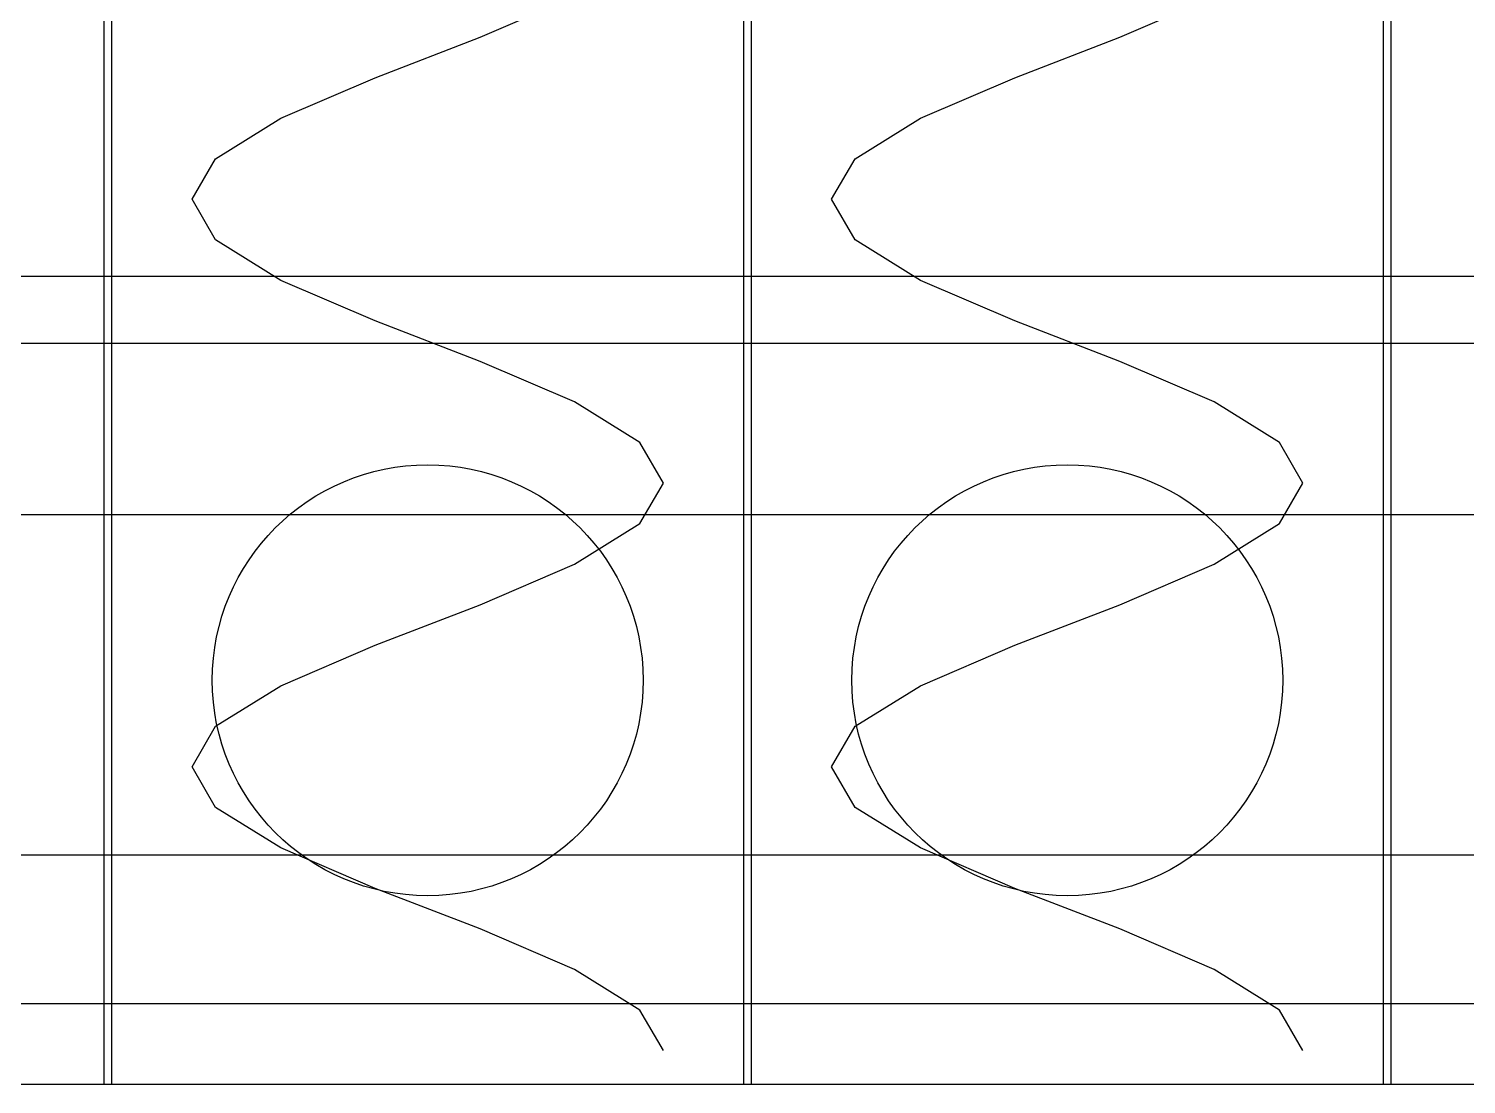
# Model space of a CAD drawing. Header units: metres. Extents: x -14 to 954, y -39 to 888.
# Drawn here: x 368.2 to 581.8, y 150 to 306.8 of the extents above; entities that cross this region are included whole.
import ezdxf

# ---------------------------------------------------------------- set-up
doc = ezdxf.new("R2010")
doc.units = ezdxf.units.M
for name, color, linetype in [('01_CHASIS_PTR_SOLDADO', 4, 'Continuous'), ('05_COMPRESOR_HERMETICO_BOWA', 3, 'Continuous'), ('07_CHAROLAS_Y_CANALES', 5, 'Continuous'), ('08_RESORTES_HELICOIDALES', 1, 'Continuous'), ('18_BEBIDAS_AGUAS_REFRESCOS_CENTRO', 3, 'Continuous')]:
    doc.layers.add(name, color=color, linetype=linetype)

msp = doc.modelspace()

# ---------------------------------------------------------------- linework, layer by layer
at = {"layer": '01_CHASIS_PTR_SOLDADO'}
for p, q in [((911.9, 260), (38.1, 260)), ((911.9, 260), (38.1, 260, 38.1)), ((911.9, 260, 434.6), (38.1, 260, 434.6)), ((911.9, 260, 434.6), (38.1, 260, 460)), ((38.1, 234.6), (911.9, 234.6)), ((38.1, 234.6, 38.1), (911.9, 234.6, 38.1)), ((38.1, 234.6, 434.6), (911.9, 234.6, 434.6)), ((38.1, 234.6, 460), (911.9, 234.6, 460))]:
    msp.add_line(p, q, dxfattribs=at)
at = {"layer": '05_COMPRESOR_HERMETICO_BOWA'}
for p, q in [((80, 270, 38.1), (870, 270, 38.1)), ((80, 270, 44.1), (870, 270, 44.1))]:
    msp.add_line(p, q, dxfattribs=at)
at = {"layer": '07_CHAROLAS_Y_CANALES'}
for p, q in [((379.4, 800, 551.5), (379.4, 150, 551.5)), ((379.4, 800, 611.5), (379.4, 150, 611.5)), ((379.4, 800, 751.5), (379.4, 150, 751.5)), ((379.4, 800, 811.5), (379.4, 150, 811.5)), ((379.4, 800, 951.5), (379.4, 150, 951.5)), ((379.4, 800, 1011.5), (379.4, 150, 1011.5)), ((379.4, 800, 1151.5), (379.4, 150, 1151.5)), ((379.4, 800, 1211.5), (379.4, 150, 1211.5)), ((379.4, 800, 1351.5), (379.4, 150, 1351.5)), ((379.4, 800, 1411.5), (379.4, 150, 1411.5)), ((379.4, 800, 1551.5), (379.4, 150, 1551.5)), ((379.4, 800, 1611.5), (379.4, 150, 1611.5)), ((380.6, 150, 551.5), (380.6, 800, 551.5)), ((380.6, 150, 611.5), (380.6, 800, 551.5)), ((380.6, 150, 751.5), (380.6, 800, 751.5)), ((380.6, 150, 811.5), (380.6, 800, 751.5)), ((380.6, 150, 951.5), (380.6, 800, 951.5)), ((380.6, 150, 1011.5), (380.6, 800, 951.5)), ((380.6, 150, 1151.5), (380.6, 800, 1151.5)), ((380.6, 150, 1211.5), (380.6, 800, 1151.5)), ((380.6, 150, 1351.5), (380.6, 800, 1351.5)), ((380.6, 150, 1411.5), (380.6, 800, 1351.5)), ((380.6, 150, 1551.5), (380.6, 800, 1551.5)), ((380.6, 150, 1611.5), (380.6, 800, 1551.5)), ((474.4, 800, 551.5), (474.4, 150, 551.5)), ((474.4, 800, 611.5), (474.4, 150, 611.5)), ((474.4, 800, 751.5), (474.4, 150, 751.5)), ((474.4, 800, 811.5), (474.4, 150, 811.5)), ((474.4, 800, 951.5), (474.4, 150, 951.5)), ((474.4, 800, 1011.5), (474.4, 150, 1011.5)), ((474.4, 800, 1151.5), (474.4, 150, 1151.5)), ((474.4, 800, 1211.5), (474.4, 150, 1211.5)), ((474.4, 800, 1351.5), (474.4, 150, 1351.5)), ((474.4, 800, 1411.5), (474.4, 150, 1411.5)), ((474.4, 800, 1551.5), (474.4, 150, 1551.5)), ((474.4, 800, 1611.5), (474.4, 150, 1611.5)), ((475.6, 150, 551.5), (475.6, 800, 551.5)), ((475.6, 150, 611.5), (475.6, 800, 551.5)), ((475.6, 150, 751.5), (475.6, 800, 751.5)), ((475.6, 150, 811.5), (475.6, 800, 751.5)), ((475.6, 150, 951.5), (475.6, 800, 951.5)), ((475.6, 150, 1011.5), (475.6, 800, 951.5)), ((475.6, 150, 1151.5), (475.6, 800, 1151.5)), ((475.6, 150, 1211.5), (475.6, 800, 1151.5)), ((475.6, 150, 1351.5), (475.6, 800, 1351.5)), ((475.6, 150, 1411.5), (475.6, 800, 1351.5)), ((475.6, 150, 1551.5), (475.6, 800, 1551.5)), ((475.6, 150, 1611.5), (475.6, 800, 1551.5)), ((569.4, 800, 551.5), (569.4, 150, 551.5)), ((569.4, 800, 611.5), (569.4, 150, 611.5)), ((569.4, 800, 751.5), (569.4, 150, 751.5)), ((569.4, 800, 811.5), (569.4, 150, 811.5)), ((569.4, 800, 951.5), (569.4, 150, 951.5)), ((569.4, 800, 1011.5), (569.4, 150, 1011.5)), ((569.4, 800, 1151.5), (569.4, 150, 1151.5)), ((569.4, 800, 1211.5), (569.4, 150, 1211.5)), ((569.4, 800, 1351.5), (569.4, 150, 1351.5)), ((569.4, 800, 1411.5), (569.4, 150, 1411.5)), ((569.4, 800, 1551.5), (569.4, 150, 1551.5)), ((569.4, 800, 1611.5), (569.4, 150, 1611.5)), ((570.6, 150, 551.5), (570.6, 800, 551.5)), ((570.6, 150, 611.5), (570.6, 800, 551.5)), ((570.6, 150, 751.5), (570.6, 800, 751.5)), ((570.6, 150, 811.5), (570.6, 800, 751.5)), ((570.6, 150, 951.5), (570.6, 800, 951.5)), ((570.6, 150, 1011.5), (570.6, 800, 951.5)), ((570.6, 150, 1151.5), (570.6, 800, 1151.5)), ((570.6, 150, 1211.5), (570.6, 800, 1151.5)), ((570.6, 150, 1351.5), (570.6, 800, 1351.5)), ((570.6, 150, 1411.5), (570.6, 800, 1351.5)), ((570.6, 150, 1551.5), (570.6, 800, 1551.5)), ((570.6, 150, 1611.5), (570.6, 800, 1551.5)), ((950, 184, 530), (0, 184, 530)), ((950, 184, 530), (0, 184, 550)), ((950, 184, 730), (0, 184, 730)), ((950, 184, 730), (0, 184, 750)), ((950, 184, 930), (0, 184, 930)), ((950, 184, 930), (0, 184, 950)), ((950, 184, 1130), (0, 184, 1130)), ((950, 184, 1130), (0, 184, 1150)), ((950, 184, 1330), (0, 184, 1330)), ((950, 184, 1330), (0, 184, 1350)), ((950, 184, 1530), (0, 184, 1530)), ((950, 184, 1530), (0, 184, 1550)), ((0, 162, 530), (950, 162, 530)), ((0, 162, 550), (950, 162, 550)), ((0, 162, 730), (950, 162, 730)), ((0, 162, 750), (950, 162, 750)), ((0, 162, 930), (950, 162, 930)), ((0, 162, 950), (950, 162, 950)), ((0, 162, 1130), (950, 162, 1130)), ((0, 162, 1150), (950, 162, 1150)), ((0, 162, 1330), (950, 162, 1330)), ((0, 162, 1350), (950, 162, 1350)), ((0, 162, 1530), (950, 162, 1530)), ((0, 162, 1550), (950, 162, 1550)), ((0, 150, 550), (950, 150, 550)), ((0, 150, 551.5), (950, 150, 551.5)), ((0, 150, 750), (950, 150, 750)), ((0, 150, 751.5), (950, 150, 751.5)), ((0, 150, 950), (950, 150, 950)), ((0, 150, 951.5), (950, 150, 951.5)), ((0, 150, 1150), (950, 150, 1150)), ((0, 150, 1151.5), (950, 150, 1151.5)), ((0, 150, 1350), (950, 150, 1350)), ((0, 150, 1351.5), (950, 150, 1351.5)), ((0, 150, 1550), (950, 150, 1550)), ((0, 150, 1551.5), (950, 150, 1551.5)), ((379.4, 150, 551.5), (380.6, 150, 551.5)), ((379.4, 150, 611.5), (380.6, 150, 611.5)), ((379.4, 150, 551.5), (379.4, 150, 611.5)), ((379.4, 150, 751.5), (380.6, 150, 751.5)), ((379.4, 150, 811.5), (380.6, 150, 811.5)), ((379.4, 150, 751.5), (379.4, 150, 811.5)), ((379.4, 150, 951.5), (380.6, 150, 951.5)), ((379.4, 150, 1011.5), (380.6, 150, 1011.5)), ((379.4, 150, 951.5), (379.4, 150, 1011.5)), ((379.4, 150, 1151.5), (380.6, 150, 1151.5)), ((379.4, 150, 1211.5), (380.6, 150, 1211.5)), ((379.4, 150, 1151.5), (379.4, 150, 1211.5)), ((379.4, 150, 1351.5), (380.6, 150, 1351.5)), ((379.4, 150, 1411.5), (380.6, 150, 1411.5)), ((379.4, 150, 1351.5), (379.4, 150, 1411.5)), ((379.4, 150, 1551.5), (380.6, 150, 1551.5)), ((379.4, 150, 1611.5), (380.6, 150, 1611.5)), ((379.4, 150, 1551.5), (379.4, 150, 1611.5)), ((380.6, 150, 551.5), (380.6, 150, 611.5)), ((380.6, 150, 751.5), (380.6, 150, 811.5)), ((380.6, 150, 951.5), (380.6, 150, 1011.5)), ((380.6, 150, 1151.5), (380.6, 150, 1211.5)), ((380.6, 150, 1351.5), (380.6, 150, 1411.5)), ((380.6, 150, 1551.5), (380.6, 150, 1611.5)), ((474.4, 150, 551.5), (475.6, 150, 551.5)), ((474.4, 150, 611.5), (475.6, 150, 611.5)), ((474.4, 150, 551.5), (474.4, 150, 611.5)), ((474.4, 150, 751.5), (475.6, 150, 751.5)), ((474.4, 150, 811.5), (475.6, 150, 811.5)), ((474.4, 150, 751.5), (474.4, 150, 811.5)), ((474.4, 150, 951.5), (475.6, 150, 951.5)), ((474.4, 150, 1011.5), (475.6, 150, 1011.5)), ((474.4, 150, 951.5), (474.4, 150, 1011.5)), ((474.4, 150, 1151.5), (475.6, 150, 1151.5)), ((474.4, 150, 1211.5), (475.6, 150, 1211.5)), ((474.4, 150, 1151.5), (474.4, 150, 1211.5)), ((474.4, 150, 1351.5), (475.6, 150, 1351.5)), ((474.4, 150, 1411.5), (475.6, 150, 1411.5)), ((474.4, 150, 1351.5), (474.4, 150, 1411.5)), ((474.4, 150, 1551.5), (475.6, 150, 1551.5)), ((474.4, 150, 1611.5), (475.6, 150, 1611.5)), ((474.4, 150, 1551.5), (474.4, 150, 1611.5)), ((475.6, 150, 551.5), (475.6, 150, 611.5)), ((475.6, 150, 751.5), (475.6, 150, 811.5)), ((475.6, 150, 951.5), (475.6, 150, 1011.5)), ((475.6, 150, 1151.5), (475.6, 150, 1211.5)), ((475.6, 150, 1351.5), (475.6, 150, 1411.5)), ((475.6, 150, 1551.5), (475.6, 150, 1611.5)), ((569.4, 150, 551.5), (570.6, 150, 551.5)), ((569.4, 150, 611.5), (570.6, 150, 611.5)), ((569.4, 150, 551.5), (569.4, 150, 611.5)), ((569.4, 150, 751.5), (570.6, 150, 751.5)), ((569.4, 150, 811.5), (570.6, 150, 811.5)), ((569.4, 150, 751.5), (569.4, 150, 811.5)), ((569.4, 150, 951.5), (570.6, 150, 951.5)), ((569.4, 150, 1011.5), (570.6, 150, 1011.5)), ((569.4, 150, 951.5), (569.4, 150, 1011.5)), ((569.4, 150, 1151.5), (570.6, 150, 1151.5)), ((569.4, 150, 1211.5), (570.6, 150, 1211.5)), ((569.4, 150, 1151.5), (569.4, 150, 1211.5)), ((569.4, 150, 1351.5), (570.6, 150, 1351.5)), ((569.4, 150, 1411.5), (570.6, 150, 1411.5)), ((569.4, 150, 1351.5), (569.4, 150, 1411.5)), ((569.4, 150, 1551.5), (570.6, 150, 1551.5)), ((569.4, 150, 1611.5), (570.6, 150, 1611.5)), ((569.4, 150, 1551.5), (569.4, 150, 1611.5)), ((570.6, 150, 551.5), (570.6, 150, 611.5)), ((570.6, 150, 751.5), (570.6, 150, 811.5)), ((570.6, 150, 951.5), (570.6, 150, 1011.5)), ((570.6, 150, 1151.5), (570.6, 150, 1211.5)), ((570.6, 150, 1351.5), (570.6, 150, 1411.5)), ((570.6, 150, 1551.5), (570.6, 150, 1611.5))]:
    msp.add_line(p, q, dxfattribs=at)
at = {"layer": '08_RESORTES_HELICOIDALES'}
for p, q in [((435.29, 305.51, 554.88), (449.32, 311.53, 561.64)), ((435.29, 305.51, 754.88), (449.32, 311.53, 761.64)), ((435.29, 305.51, 954.88), (449.32, 311.53, 961.64)), ((435.29, 305.51, 1154.88), (449.32, 311.53, 1161.64)), ((435.29, 305.51, 1354.88), (449.32, 311.53, 1361.64)), ((435.29, 305.51, 1554.88), (449.32, 311.53, 1561.64)), ((530.29, 305.51, 554.88), (544.32, 311.53, 561.64)), ((530.29, 305.51, 754.88), (544.32, 311.53, 761.64)), ((530.29, 305.51, 954.88), (544.32, 311.53, 961.64)), ((530.29, 305.51, 1154.88), (544.32, 311.53, 1161.64)), ((530.29, 305.51, 1354.88), (544.32, 311.53, 1361.64)), ((530.29, 305.51, 1554.88), (544.32, 311.53, 1561.64)), ((419.71, 299.49, 554.88), (435.29, 305.51, 554.88)), ((419.71, 299.49, 754.88), (435.29, 305.51, 754.88)), ((419.71, 299.49, 954.88), (435.29, 305.51, 954.88)), ((419.71, 299.49, 1154.88), (435.29, 305.51, 1154.88)), ((419.71, 299.49, 1354.88), (435.29, 305.51, 1354.88)), ((419.71, 299.49, 1554.88), (435.29, 305.51, 1554.88)), ((514.71, 299.49, 554.88), (530.29, 305.51, 554.88)), ((514.71, 299.49, 754.88), (530.29, 305.51, 754.88)), ((514.71, 299.49, 954.88), (530.29, 305.51, 954.88)), ((514.71, 299.49, 1154.88), (530.29, 305.51, 1154.88)), ((514.71, 299.49, 1354.88), (530.29, 305.51, 1354.88)), ((514.71, 299.49, 1554.88), (530.29, 305.51, 1554.88)), ((405.68, 293.47, 561.64), (419.71, 299.49, 554.88)), ((405.68, 293.47, 761.64), (419.71, 299.49, 754.88)), ((405.68, 293.47, 961.64), (419.71, 299.49, 954.88)), ((405.68, 293.47, 1161.64), (419.71, 299.49, 1154.88)), ((405.68, 293.47, 1361.64), (419.71, 299.49, 1354.88)), ((405.68, 293.47, 1561.64), (419.71, 299.49, 1554.88)), ((500.68, 293.47, 561.64), (514.71, 299.49, 554.88)), ((500.68, 293.47, 761.64), (514.71, 299.49, 754.88)), ((500.68, 293.47, 961.64), (514.71, 299.49, 954.88)), ((500.68, 293.47, 1161.64), (514.71, 299.49, 1154.88)), ((500.68, 293.47, 1361.64), (514.71, 299.49, 1354.88)), ((500.68, 293.47, 1561.64), (514.71, 299.49, 1554.88)), ((395.97, 287.45, 573.81), (405.68, 293.47, 561.64)), ((395.97, 287.45, 773.81), (405.68, 293.47, 761.64)), ((395.97, 287.45, 973.81), (405.68, 293.47, 961.64)), ((395.97, 287.45, 1173.81), (405.68, 293.47, 1161.64)), ((395.97, 287.45, 1373.81), (405.68, 293.47, 1361.64)), ((395.97, 287.45, 1573.81), (405.68, 293.47, 1561.64)), ((490.97, 287.45, 573.81), (500.68, 293.47, 561.64)), ((490.97, 287.45, 773.81), (500.68, 293.47, 761.64)), ((490.97, 287.45, 973.81), (500.68, 293.47, 961.64)), ((490.97, 287.45, 1173.81), (500.68, 293.47, 1161.64)), ((490.97, 287.45, 1373.81), (500.68, 293.47, 1361.64)), ((490.97, 287.45, 1573.81), (500.68, 293.47, 1561.64)), ((392.5, 281.43, 589), (395.97, 287.45, 573.81)), ((392.5, 281.43, 789), (395.97, 287.45, 773.81)), ((392.5, 281.43, 989), (395.97, 287.45, 973.81)), ((392.5, 281.43, 1189), (395.97, 287.45, 1173.81)), ((392.5, 281.43, 1389), (395.97, 287.45, 1373.81)), ((392.5, 281.43, 1589), (395.97, 287.45, 1573.81)), ((487.5, 281.43, 589), (490.97, 287.45, 573.81)), ((487.5, 281.43, 789), (490.97, 287.45, 773.81)), ((487.5, 281.43, 989), (490.97, 287.45, 973.81)), ((487.5, 281.43, 1189), (490.97, 287.45, 1173.81)), ((487.5, 281.43, 1389), (490.97, 287.45, 1373.81)), ((487.5, 281.43, 1589), (490.97, 287.45, 1573.81)), ((395.97, 275.41, 604.19), (392.5, 281.43, 589)), ((395.97, 275.41, 804.19), (392.5, 281.43, 789)), ((395.97, 275.41, 1004.19), (392.5, 281.43, 989)), ((395.97, 275.41, 1204.19), (392.5, 281.43, 1189)), ((395.97, 275.41, 1404.19), (392.5, 281.43, 1389)), ((395.97, 275.41, 1604.19), (392.5, 281.43, 1589)), ((490.97, 275.41, 604.19), (487.5, 281.43, 589)), ((490.97, 275.41, 804.19), (487.5, 281.43, 789)), ((490.97, 275.41, 1004.19), (487.5, 281.43, 989)), ((490.97, 275.41, 1204.19), (487.5, 281.43, 1189)), ((490.97, 275.41, 1404.19), (487.5, 281.43, 1389)), ((490.97, 275.41, 1604.19), (487.5, 281.43, 1589)), ((405.68, 269.39, 616.36), (395.97, 275.41, 604.19)), ((405.68, 269.39, 816.36), (395.97, 275.41, 804.19)), ((405.68, 269.39, 1016.36), (395.97, 275.41, 1004.19)), ((405.68, 269.39, 1216.36), (395.97, 275.41, 1204.19)), ((405.68, 269.39, 1416.36), (395.97, 275.41, 1404.19)), ((405.68, 269.39, 1616.36), (395.97, 275.41, 1604.19)), ((500.68, 269.39, 616.36), (490.97, 275.41, 604.19)), ((500.68, 269.39, 816.36), (490.97, 275.41, 804.19)), ((500.68, 269.39, 1016.36), (490.97, 275.41, 1004.19)), ((500.68, 269.39, 1216.36), (490.97, 275.41, 1204.19)), ((500.68, 269.39, 1416.36), (490.97, 275.41, 1404.19)), ((500.68, 269.39, 1616.36), (490.97, 275.41, 1604.19)), ((419.71, 263.37, 623.12), (405.68, 269.39, 616.36)), ((419.71, 263.37, 823.12), (405.68, 269.39, 816.36)), ((419.71, 263.37, 1023.12), (405.68, 269.39, 1016.36)), ((419.71, 263.37, 1223.12), (405.68, 269.39, 1216.36)), ((419.71, 263.37, 1423.12), (405.68, 269.39, 1416.36)), ((419.71, 263.37, 1623.12), (405.68, 269.39, 1616.36)), ((514.71, 263.37, 623.12), (500.68, 269.39, 616.36)), ((514.71, 263.37, 823.12), (500.68, 269.39, 816.36)), ((514.71, 263.37, 1023.12), (500.68, 269.39, 1016.36)), ((514.71, 263.37, 1223.12), (500.68, 269.39, 1216.36)), ((514.71, 263.37, 1423.12), (500.68, 269.39, 1416.36)), ((514.71, 263.37, 1623.12), (500.68, 269.39, 1616.36)), ((435.29, 257.35, 623.12), (419.71, 263.37, 623.12)), ((435.29, 257.35, 823.12), (419.71, 263.37, 823.12)), ((435.29, 257.35, 1023.12), (419.71, 263.37, 1023.12)), ((435.29, 257.35, 1223.12), (419.71, 263.37, 1223.12)), ((435.29, 257.35, 1423.12), (419.71, 263.37, 1423.12)), ((435.29, 257.35, 1623.12), (419.71, 263.37, 1623.12)), ((530.29, 257.35, 623.12), (514.71, 263.37, 623.12)), ((530.29, 257.35, 823.12), (514.71, 263.37, 823.12)), ((530.29, 257.35, 1023.12), (514.71, 263.37, 1023.12)), ((530.29, 257.35, 1223.12), (514.71, 263.37, 1223.12)), ((530.29, 257.35, 1423.12), (514.71, 263.37, 1423.12)), ((530.29, 257.35, 1623.12), (514.71, 263.37, 1623.12)), ((449.32, 251.33, 616.36), (435.29, 257.35, 623.12)), ((449.32, 251.33, 816.36), (435.29, 257.35, 823.12)), ((449.32, 251.33, 1016.36), (435.29, 257.35, 1023.12)), ((449.32, 251.33, 1216.36), (435.29, 257.35, 1223.12)), ((449.32, 251.33, 1416.36), (435.29, 257.35, 1423.12)), ((449.32, 251.33, 1616.36), (435.29, 257.35, 1623.12)), ((544.32, 251.33, 616.36), (530.29, 257.35, 623.12)), ((544.32, 251.33, 816.36), (530.29, 257.35, 823.12)), ((544.32, 251.33, 1016.36), (530.29, 257.35, 1023.12)), ((544.32, 251.33, 1216.36), (530.29, 257.35, 1223.12)), ((544.32, 251.33, 1416.36), (530.29, 257.35, 1423.12)), ((544.32, 251.33, 1616.36), (530.29, 257.35, 1623.12)), ((459.03, 245.31, 604.19), (449.32, 251.33, 616.36)), ((459.03, 245.31, 804.19), (449.32, 251.33, 816.36)), ((459.03, 245.31, 1004.19), (449.32, 251.33, 1016.36)), ((459.03, 245.31, 1204.19), (449.32, 251.33, 1216.36)), ((459.03, 245.31, 1404.19), (449.32, 251.33, 1416.36)), ((459.03, 245.31, 1604.19), (449.32, 251.33, 1616.36)), ((554.03, 245.31, 604.19), (544.32, 251.33, 616.36)), ((554.03, 245.31, 804.19), (544.32, 251.33, 816.36)), ((554.03, 245.31, 1004.19), (544.32, 251.33, 1016.36)), ((554.03, 245.31, 1204.19), (544.32, 251.33, 1216.36)), ((554.03, 245.31, 1404.19), (544.32, 251.33, 1416.36)), ((554.03, 245.31, 1604.19), (544.32, 251.33, 1616.36)), ((462.5, 239.29, 589), (459.03, 245.31, 604.19)), ((462.5, 239.29, 789), (459.03, 245.31, 804.19)), ((462.5, 239.29, 989), (459.03, 245.31, 1004.19)), ((462.5, 239.29, 1189), (459.03, 245.31, 1204.19)), ((462.5, 239.29, 1389), (459.03, 245.31, 1404.19)), ((462.5, 239.29, 1589), (459.03, 245.31, 1604.19)), ((557.5, 239.29, 589), (554.03, 245.31, 604.19)), ((557.5, 239.29, 789), (554.03, 245.31, 804.19)), ((557.5, 239.29, 989), (554.03, 245.31, 1004.19)), ((557.5, 239.29, 1189), (554.03, 245.31, 1204.19)), ((557.5, 239.29, 1389), (554.03, 245.31, 1404.19)), ((557.5, 239.29, 1589), (554.03, 245.31, 1604.19)), ((459.03, 233.27, 573.81), (462.5, 239.29, 589)), ((459.03, 233.27, 773.81), (462.5, 239.29, 789)), ((459.03, 233.27, 973.81), (462.5, 239.29, 989)), ((459.03, 233.27, 1173.81), (462.5, 239.29, 1189)), ((459.03, 233.27, 1373.81), (462.5, 239.29, 1389)), ((459.03, 233.27, 1573.81), (462.5, 239.29, 1589)), ((554.03, 233.27, 573.81), (557.5, 239.29, 589)), ((554.03, 233.27, 773.81), (557.5, 239.29, 789)), ((554.03, 233.27, 973.81), (557.5, 239.29, 989)), ((554.03, 233.27, 1173.81), (557.5, 239.29, 1189)), ((554.03, 233.27, 1373.81), (557.5, 239.29, 1389)), ((554.03, 233.27, 1573.81), (557.5, 239.29, 1589)), ((449.32, 227.24, 561.64), (459.03, 233.27, 573.81)), ((449.32, 227.24, 761.64), (459.03, 233.27, 773.81)), ((449.32, 227.24, 961.64), (459.03, 233.27, 973.81)), ((449.32, 227.24, 1161.64), (459.03, 233.27, 1173.81)), ((449.32, 227.24, 1361.64), (459.03, 233.27, 1373.81)), ((449.32, 227.24, 1561.64), (459.03, 233.27, 1573.81)), ((544.32, 227.24, 561.64), (554.03, 233.27, 573.81)), ((544.32, 227.24, 761.64), (554.03, 233.27, 773.81)), ((544.32, 227.24, 961.64), (554.03, 233.27, 973.81)), ((544.32, 227.24, 1161.64), (554.03, 233.27, 1173.81)), ((544.32, 227.24, 1361.64), (554.03, 233.27, 1373.81)), ((544.32, 227.24, 1561.64), (554.03, 233.27, 1573.81)), ((435.29, 221.22, 554.88), (449.32, 227.24, 561.64)), ((435.29, 221.22, 754.88), (449.32, 227.24, 761.64)), ((435.29, 221.22, 954.88), (449.32, 227.24, 961.64)), ((435.29, 221.22, 1154.88), (449.32, 227.24, 1161.64)), ((435.29, 221.22, 1354.88), (449.32, 227.24, 1361.64)), ((435.29, 221.22, 1554.88), (449.32, 227.24, 1561.64)), ((530.29, 221.22, 554.88), (544.32, 227.24, 561.64)), ((530.29, 221.22, 754.88), (544.32, 227.24, 761.64)), ((530.29, 221.22, 954.88), (544.32, 227.24, 961.64)), ((530.29, 221.22, 1154.88), (544.32, 227.24, 1161.64)), ((530.29, 221.22, 1354.88), (544.32, 227.24, 1361.64)), ((530.29, 221.22, 1554.88), (544.32, 227.24, 1561.64)), ((419.71, 215.2, 554.88), (435.29, 221.22, 554.88)), ((419.71, 215.2, 754.88), (435.29, 221.22, 754.88)), ((419.71, 215.2, 954.88), (435.29, 221.22, 954.88)), ((419.71, 215.2, 1154.88), (435.29, 221.22, 1154.88)), ((419.71, 215.2, 1354.88), (435.29, 221.22, 1354.88)), ((419.71, 215.2, 1554.88), (435.29, 221.22, 1554.88)), ((514.71, 215.2, 554.88), (530.29, 221.22, 554.88)), ((514.71, 215.2, 754.88), (530.29, 221.22, 754.88)), ((514.71, 215.2, 954.88), (530.29, 221.22, 954.88)), ((514.71, 215.2, 1154.88), (530.29, 221.22, 1154.88)), ((514.71, 215.2, 1354.88), (530.29, 221.22, 1354.88)), ((514.71, 215.2, 1554.88), (530.29, 221.22, 1554.88)), ((405.68, 209.18, 561.64), (419.71, 215.2, 554.88)), ((405.68, 209.18, 761.64), (419.71, 215.2, 754.88)), ((405.68, 209.18, 961.64), (419.71, 215.2, 954.88)), ((405.68, 209.18, 1161.64), (419.71, 215.2, 1154.88)), ((405.68, 209.18, 1361.64), (419.71, 215.2, 1354.88)), ((405.68, 209.18, 1561.64), (419.71, 215.2, 1554.88)), ((500.68, 209.18, 561.64), (514.71, 215.2, 554.88)), ((500.68, 209.18, 761.64), (514.71, 215.2, 754.88)), ((500.68, 209.18, 961.64), (514.71, 215.2, 954.88)), ((500.68, 209.18, 1161.64), (514.71, 215.2, 1154.88)), ((500.68, 209.18, 1361.64), (514.71, 215.2, 1354.88)), ((500.68, 209.18, 1561.64), (514.71, 215.2, 1554.88)), ((395.97, 203.16, 573.81), (405.68, 209.18, 561.64)), ((395.97, 203.16, 773.81), (405.68, 209.18, 761.64)), ((395.97, 203.16, 973.81), (405.68, 209.18, 961.64)), ((395.97, 203.16, 1173.81), (405.68, 209.18, 1161.64)), ((395.97, 203.16, 1373.81), (405.68, 209.18, 1361.64)), ((395.97, 203.16, 1573.81), (405.68, 209.18, 1561.64)), ((490.97, 203.16, 573.81), (500.68, 209.18, 561.64)), ((490.97, 203.16, 773.81), (500.68, 209.18, 761.64)), ((490.97, 203.16, 973.81), (500.68, 209.18, 961.64)), ((490.97, 203.16, 1173.81), (500.68, 209.18, 1161.64)), ((490.97, 203.16, 1373.81), (500.68, 209.18, 1361.64)), ((490.97, 203.16, 1573.81), (500.68, 209.18, 1561.64)), ((392.5, 197.14, 589), (395.97, 203.16, 573.81)), ((392.5, 197.14, 789), (395.97, 203.16, 773.81)), ((392.5, 197.14, 989), (395.97, 203.16, 973.81)), ((392.5, 197.14, 1189), (395.97, 203.16, 1173.81)), ((392.5, 197.14, 1389), (395.97, 203.16, 1373.81)), ((392.5, 197.14, 1589), (395.97, 203.16, 1573.81)), ((487.5, 197.14, 589), (490.97, 203.16, 573.81)), ((487.5, 197.14, 789), (490.97, 203.16, 773.81)), ((487.5, 197.14, 989), (490.97, 203.16, 973.81)), ((487.5, 197.14, 1189), (490.97, 203.16, 1173.81)), ((487.5, 197.14, 1389), (490.97, 203.16, 1373.81)), ((487.5, 197.14, 1589), (490.97, 203.16, 1573.81)), ((395.97, 191.12, 604.19), (392.5, 197.14, 589)), ((395.97, 191.12, 804.19), (392.5, 197.14, 789)), ((395.97, 191.12, 1004.19), (392.5, 197.14, 989)), ((395.97, 191.12, 1204.19), (392.5, 197.14, 1189)), ((395.97, 191.12, 1404.19), (392.5, 197.14, 1389)), ((395.97, 191.12, 1604.19), (392.5, 197.14, 1589)), ((490.97, 191.12, 604.19), (487.5, 197.14, 589)), ((490.97, 191.12, 804.19), (487.5, 197.14, 789)), ((490.97, 191.12, 1004.19), (487.5, 197.14, 989)), ((490.97, 191.12, 1204.19), (487.5, 197.14, 1189)), ((490.97, 191.12, 1404.19), (487.5, 197.14, 1389)), ((490.97, 191.12, 1604.19), (487.5, 197.14, 1589)), ((405.68, 185.1, 616.36), (395.97, 191.12, 604.19)), ((405.68, 185.1, 816.36), (395.97, 191.12, 804.19)), ((405.68, 185.1, 1016.36), (395.97, 191.12, 1004.19)), ((405.68, 185.1, 1216.36), (395.97, 191.12, 1204.19)), ((405.68, 185.1, 1416.36), (395.97, 191.12, 1404.19)), ((405.68, 185.1, 1616.36), (395.97, 191.12, 1604.19)), ((500.68, 185.1, 616.36), (490.97, 191.12, 604.19)), ((500.68, 185.1, 816.36), (490.97, 191.12, 804.19)), ((500.68, 185.1, 1016.36), (490.97, 191.12, 1004.19)), ((500.68, 185.1, 1216.36), (490.97, 191.12, 1204.19)), ((500.68, 185.1, 1416.36), (490.97, 191.12, 1404.19)), ((500.68, 185.1, 1616.36), (490.97, 191.12, 1604.19)), ((419.71, 179.08, 623.12), (405.68, 185.1, 616.36)), ((419.71, 179.08, 823.12), (405.68, 185.1, 816.36)), ((419.71, 179.08, 1023.12), (405.68, 185.1, 1016.36)), ((419.71, 179.08, 1223.12), (405.68, 185.1, 1216.36)), ((419.71, 179.08, 1423.12), (405.68, 185.1, 1416.36)), ((419.71, 179.08, 1623.12), (405.68, 185.1, 1616.36)), ((514.71, 179.08, 623.12), (500.68, 185.1, 616.36)), ((514.71, 179.08, 823.12), (500.68, 185.1, 816.36)), ((514.71, 179.08, 1023.12), (500.68, 185.1, 1016.36)), ((514.71, 179.08, 1223.12), (500.68, 185.1, 1216.36)), ((514.71, 179.08, 1423.12), (500.68, 185.1, 1416.36)), ((514.71, 179.08, 1623.12), (500.68, 185.1, 1616.36)), ((435.29, 173.06, 623.12), (419.71, 179.08, 623.12)), ((435.29, 173.06, 823.12), (419.71, 179.08, 823.12)), ((435.29, 173.06, 1023.12), (419.71, 179.08, 1023.12)), ((435.29, 173.06, 1223.12), (419.71, 179.08, 1223.12)), ((435.29, 173.06, 1423.12), (419.71, 179.08, 1423.12)), ((435.29, 173.06, 1623.12), (419.71, 179.08, 1623.12)), ((530.29, 173.06, 623.12), (514.71, 179.08, 623.12)), ((530.29, 173.06, 823.12), (514.71, 179.08, 823.12)), ((530.29, 173.06, 1023.12), (514.71, 179.08, 1023.12)), ((530.29, 173.06, 1223.12), (514.71, 179.08, 1223.12)), ((530.29, 173.06, 1423.12), (514.71, 179.08, 1423.12)), ((530.29, 173.06, 1623.12), (514.71, 179.08, 1623.12)), ((449.32, 167.04, 616.36), (435.29, 173.06, 623.12)), ((449.32, 167.04, 816.36), (435.29, 173.06, 823.12)), ((449.32, 167.04, 1016.36), (435.29, 173.06, 1023.12)), ((449.32, 167.04, 1216.36), (435.29, 173.06, 1223.12)), ((449.32, 167.04, 1416.36), (435.29, 173.06, 1423.12)), ((449.32, 167.04, 1616.36), (435.29, 173.06, 1623.12)), ((544.32, 167.04, 616.36), (530.29, 173.06, 623.12)), ((544.32, 167.04, 816.36), (530.29, 173.06, 823.12)), ((544.32, 167.04, 1016.36), (530.29, 173.06, 1023.12)), ((544.32, 167.04, 1216.36), (530.29, 173.06, 1223.12)), ((544.32, 167.04, 1416.36), (530.29, 173.06, 1423.12)), ((544.32, 167.04, 1616.36), (530.29, 173.06, 1623.12)), ((459.03, 161.02, 604.19), (449.32, 167.04, 616.36)), ((459.03, 161.02, 804.19), (449.32, 167.04, 816.36)), ((459.03, 161.02, 1004.19), (449.32, 167.04, 1016.36)), ((459.03, 161.02, 1204.19), (449.32, 167.04, 1216.36)), ((459.03, 161.02, 1404.19), (449.32, 167.04, 1416.36)), ((459.03, 161.02, 1604.19), (449.32, 167.04, 1616.36)), ((554.03, 161.02, 604.19), (544.32, 167.04, 616.36)), ((554.03, 161.02, 804.19), (544.32, 167.04, 816.36)), ((554.03, 161.02, 1004.19), (544.32, 167.04, 1016.36)), ((554.03, 161.02, 1204.19), (544.32, 167.04, 1216.36)), ((554.03, 161.02, 1404.19), (544.32, 167.04, 1416.36)), ((554.03, 161.02, 1604.19), (544.32, 167.04, 1616.36)), ((462.5, 155, 589), (459.03, 161.02, 604.19)), ((462.5, 155, 789), (459.03, 161.02, 804.19)), ((462.5, 155, 989), (459.03, 161.02, 1004.19)), ((462.5, 155, 1189), (459.03, 161.02, 1204.19)), ((462.5, 155, 1389), (459.03, 161.02, 1404.19)), ((462.5, 155, 1589), (459.03, 161.02, 1604.19)), ((557.5, 155, 589), (554.03, 161.02, 604.19)), ((557.5, 155, 789), (554.03, 161.02, 804.19)), ((557.5, 155, 989), (554.03, 161.02, 1004.19)), ((557.5, 155, 1189), (554.03, 161.02, 1204.19)), ((557.5, 155, 1389), (554.03, 161.02, 1404.19)), ((557.5, 155, 1589), (554.03, 161.02, 1604.19))]:
    msp.add_line(p, q, dxfattribs=at)
at = {"layer": '18_BEBIDAS_AGUAS_REFRESCOS_CENTRO'}
for p, q in [((427.5, 242, 553), (427.5, 242, 710)), ((427.5, 242, 753), (427.5, 242, 910)), ((427.5, 242, 953), (427.5, 242, 1110)), ((427.5, 242, 1153), (427.5, 242, 1310)), ((427.5, 242, 1353), (427.5, 242, 1510)), ((427.5, 242, 1553), (427.5, 242, 1710)), ((522.5, 242, 553), (522.5, 242, 710)), ((522.5, 242, 753), (522.5, 242, 910)), ((522.5, 242, 953), (522.5, 242, 1110)), ((522.5, 242, 1153), (522.5, 242, 1310)), ((522.5, 242, 1353), (522.5, 242, 1510)), ((522.5, 242, 1553), (522.5, 242, 1710)), ((395.5, 210, 553), (395.5, 210, 710)), ((395.5, 210, 753), (395.5, 210, 910)), ((395.5, 210, 953), (395.5, 210, 1110)), ((395.5, 210, 1153), (395.5, 210, 1310)), ((395.5, 210, 1353), (395.5, 210, 1510)), ((395.5, 210, 1553), (395.5, 210, 1710)), ((459.5, 210, 553), (459.5, 210, 710)), ((459.5, 210, 753), (459.5, 210, 910)), ((459.5, 210, 953), (459.5, 210, 1110)), ((459.5, 210, 1153), (459.5, 210, 1310)), ((459.5, 210, 1353), (459.5, 210, 1510)), ((459.5, 210, 1553), (459.5, 210, 1710)), ((490.5, 210, 553), (490.5, 210, 710)), ((490.5, 210, 753), (490.5, 210, 910)), ((490.5, 210, 953), (490.5, 210, 1110)), ((490.5, 210, 1153), (490.5, 210, 1310)), ((490.5, 210, 1353), (490.5, 210, 1510)), ((490.5, 210, 1553), (490.5, 210, 1710)), ((554.5, 210, 553), (554.5, 210, 710)), ((554.5, 210, 753), (554.5, 210, 910)), ((554.5, 210, 953), (554.5, 210, 1110)), ((554.5, 210, 1153), (554.5, 210, 1310)), ((554.5, 210, 1353), (554.5, 210, 1510)), ((554.5, 210, 1553), (554.5, 210, 1710)), ((427.5, 178, 553), (427.5, 178, 710)), ((427.5, 178, 753), (427.5, 178, 910)), ((427.5, 178, 953), (427.5, 178, 1110)), ((427.5, 178, 1153), (427.5, 178, 1310)), ((427.5, 178, 1353), (427.5, 178, 1510)), ((427.5, 178, 1553), (427.5, 178, 1710)), ((522.5, 178, 553), (522.5, 178, 710)), ((522.5, 178, 753), (522.5, 178, 910)), ((522.5, 178, 953), (522.5, 178, 1110)), ((522.5, 178, 1153), (522.5, 178, 1310)), ((522.5, 178, 1353), (522.5, 178, 1510)), ((522.5, 178, 1553), (522.5, 178, 1710))]:
    msp.add_line(p, q, dxfattribs=at)
for centre in [(427.5, 210, 553), (427.5, 210, 710), (427.5, 210, 753), (427.5, 210, 910), (427.5, 210, 953), (427.5, 210, 1110), (427.5, 210, 1153), (427.5, 210, 1310), (427.5, 210, 1353), (427.5, 210, 1510), (427.5, 210, 1553), (427.5, 210, 1710), (522.5, 210, 553), (522.5, 210, 710), (522.5, 210, 753), (522.5, 210, 910), (522.5, 210, 953), (522.5, 210, 1110), (522.5, 210, 1153), (522.5, 210, 1310), (522.5, 210, 1353), (522.5, 210, 1510), (522.5, 210, 1553), (522.5, 210, 1710)]:
    msp.add_circle(centre, 32, dxfattribs=at)

doc.saveas('drawing.dxf')
